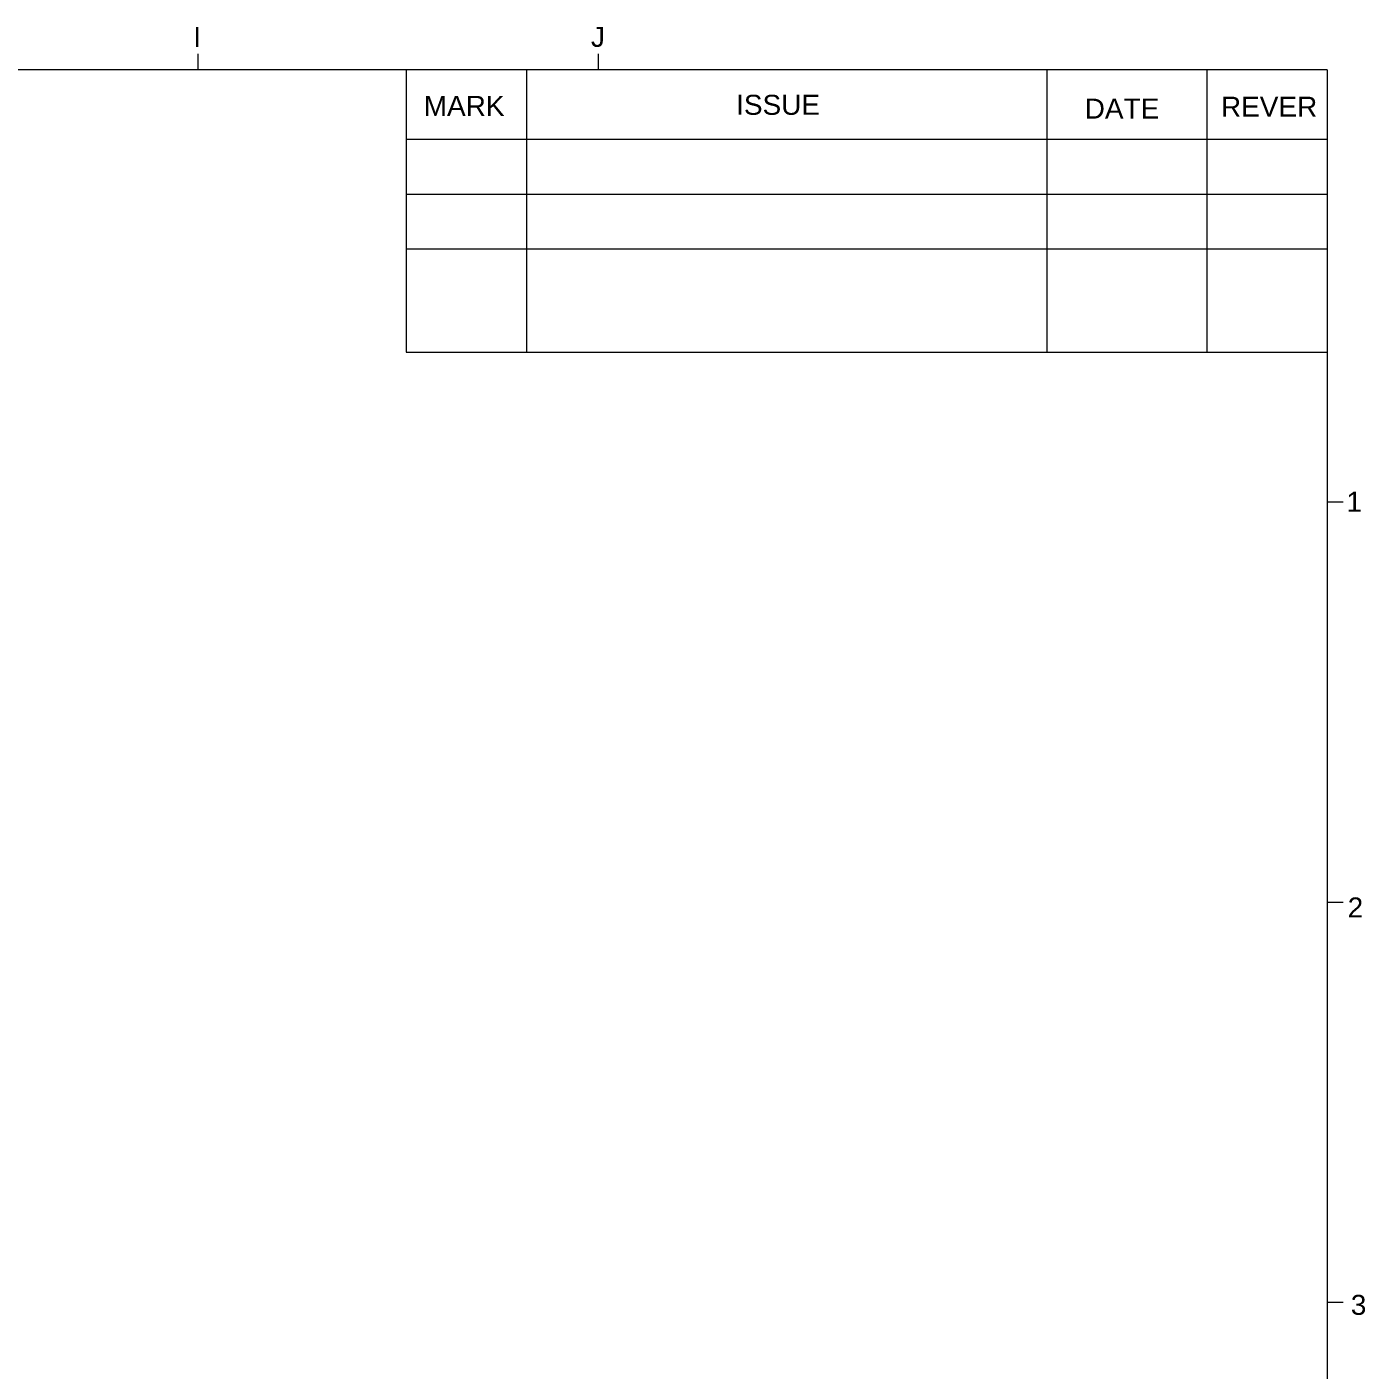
# Model space of a CAD drawing. Header units: millimetres. Extents: x 1461 to 1900, y 363 to 677.
# Drawn here: x 1772.5 to 1891.9, y 549.8 to 669.7 of the extents above; entities that cross this region are included whole.
import ezdxf
from ezdxf.enums import TextEntityAlignment as Align

# ---------------------------------------------------------------- set-up
doc = ezdxf.new("R2010")
doc.units = ezdxf.units.MM
doc.layers.add('tukuang', color=5, linetype='Continuous', lineweight=9)
doc.styles.add('ARIAL', font='arial.ttf')

# ---------------------------------------------------------------- blocks, each defined once
blk = doc.blocks.new('A2KUANG')
at = {"layer": 'tukuang', "color": 7}
for p, q in [((98.46, 583.18), (98.46, 586.04)), ((169.92, 583.18), (169.92, 586.04)), ((300, 583.18), (-531.9, 583.18)), ((135.62, 583.18), (135.62, 560.99)), ((135.62, 583.18), (135.62, 570.8)), ((157.06, 583.18), (157.06, 560.99)), ((157.06, 583.18), (157.06, 570.8)), ((249.97, 583.18), (249.97, 560.99)), ((249.97, 583.18), (249.97, 570.8)), ((278.56, 583.18), (278.56, 560.99)), ((278.56, 583.18), (278.56, 570.8)), ((300, 583.18), (300, -8.58)), ((135.62, 573.37), (135.62, 532.73)), ((157.06, 573.37), (157.06, 532.73)), ((249.97, 573.37), (249.97, 532.73)), ((278.56, 573.37), (278.56, 532.73)), ((135.62, 570.8), (300, 570.8)), ((135.62, 560.99), (300, 560.99)), ((135.62, 551.18), (300, 551.18)), ((135.62, 532.73), (300, 532.73)), ((300, 506), (302.86, 506)), ((300, 434.53), (302.86, 434.53)), ((300, 363.06), (302.86, 363.06))]:
    blk.add_line(p, q, dxfattribs=at)
at = {"layer": 'tukuang', "color": 7, "style": 'ARIAL'}
for s, p in [('I', (98.28, 589.06)), ('J', (169.83, 589.06)), ('1', (304.83, 506.04)), ('2', (305.06, 433.58)), ('3', (305.62, 362.61))]:
    blk.add_text(s, height=3.57, dxfattribs=at).set_placement(p, align=Align.MIDDLE_CENTER)
for s, p in [('ISSUE', (194.5, 575.14)), ('REVER', (281.05, 574.8)), ('DATE', (256.73, 574.46))]:
    blk.add_text(s, height=3.573, dxfattribs=at).set_placement(p)
at = {"layer": 'tukuang', "color": 7, "insert": (138.73, 578.52), "char_height": 3.573, "width": 14.2937, "attachment_point": 1, "style": 'ARIAL'}
blk.add_mtext('MARK', dxfattribs=at)

msp = doc.modelspace()

# ---------------------------------------------------------------- block references
at = {"color": 6, "xscale": 0.5, "yscale": 0.5, "zscale": 0.5}
msp.add_blockref('A2KUANG', (1738.5167, 374.2973), dxfattribs=at)

doc.saveas('drawing.dxf')
